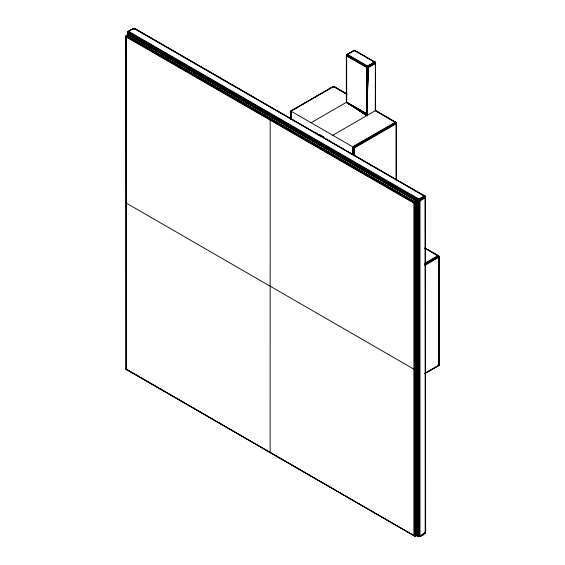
<?xml version="1.0" encoding="UTF-8"?>
<svg xmlns="http://www.w3.org/2000/svg" width="565" height="565" viewBox="0 0 565 565"><rect width="100%" height="100%" fill="white"/><g stroke="black" fill="none" stroke-linecap="round" stroke-linejoin="round"><path stroke-width="0.85" d="M127.337 369.764L126.023 369.037L126.023 36.104L128.34 34.536L417.147 201.281L417.337 534.059C417.168 535.38 415.437 536.376 414.209 535.867L126.108 369.312L125.917 36.534L126.631 35.305L415.628 202.157L415.918 535.217L414.915 536.051L413.912 535.217L413.912 203.146L414.915 201.408L416.306 200.695L416.949 201.062L417.231 534.49L416.306 535.352L417.147 534.765L417.231 533.748M126.03 368.917L414.632 535.994L413.99 535.613L414.915 535.973L415.84 535.613L414.632 535.994L126.108 369.312L126.334 368.027L126.108 369.312L126.956 369.891L126.334 369.185L126.334 37.113L127.634 34.726L128.34 34.536L128.884 35.2M127.754 35.164C126.793 31.273 132.196 28.638 134.788 28.455L425.431 196.493L425.636 532.223C424.421 535.182 418.672 538.622 415.868 535.225L413.912 535.217M270.127 452.198L270.183 119.653M290.848 119.017L290.848 111.072L333.301 86.558L334.127 86.565L346.804 93.882M311.04 122.732L346.698 102.145L366.572 113.621L366.614 67.179L367.49 65.943L374.334 61.988L375.428 62.56L375.492 63.386L375.563 62.623L354.707 50.299L355.336 50.744L354.467 50.292L353.542 51.048L354.22 50.299L375.563 62.623L375.252 63.577L368.408 67.532L366.897 67.673L346.698 56.062L346.387 55.102L347.334 54.685L367.907 66.96L366.812 115.5L366.572 113.621L346.458 102.286L366.812 115.5L368.359 67.179L367.49 65.943L347.334 54.353L346.458 55.186L346.458 102.286L366.812 115.5L346.331 102.357L346.331 55.412L346.875 54.473L353.923 50.405L355.004 50.405L355.378 51.048L355.053 50.907M353.422 155.107L353.422 147.204L396.192 122.464L375.619 110.521L332.75 135.268M354.22 155.601L354.22 147.663L396.432 122.888L375.492 110.592L375.315 62.199L374.334 61.988L375.308 62.348L367.49 66.861L346.642 54.826L346.698 102.145L366.572 115.74L368.408 67.532L367.61 67.073L366.897 67.673L366.812 114.137L346.331 102.357L366.932 115.126L366.968 110.316M396.369 179.875L396.432 123.085L395.952 122.259M290.721 118.904L290.721 111.001L354.545 147.846L396.129 123.841L396.496 123.191L396.086 122.478L396.496 123.191L396.496 180.299M414.915 536.051L417.231 534.37M414.915 201.408L414.915 535.973M416.843 535.034L415.204 535.994L416.921 534.638L417.231 201.557L417.231 202.298L415.918 203.146L413.912 203.146L126.334 37.113L126.108 35.828L127.337 35.376L127.513 32.007L128.841 31.52L418.926 199L418.926 536.75L417.839 535.839L417.839 200.879L418.926 199L424.103 196.013L425.431 196.493L425.191 197.891L420.014 200.879L417.839 200.879L127.422 33.116L128.071 31.442L133.248 28.455L134.788 28.455L135.106 29.161L134.604 28.963M424.859 373.599L438.539 365.703L438.956 364.99L439.019 256.623L438.539 255.804L424.88 247.915M425.05 373.345L438.673 365.484L438.715 364.121C439.598 365.717 438.341 365.682 438.08 365.491L438.61 365.597M424.979 265.317L439.083 256.969L438.779 256.002L425.007 248.134M367.49 65.943L367.49 66.861L368.359 67.179L375.209 63.224L375.45 62.404L354.46 50.511L353.591 50.744L355.208 50.525M291.081 119.137L291.081 111.213L333.59 86.445L334.508 87.201L334.176 87.067M354.46 50.511L346.5 54.89L354.749 50.405M367.003 105.471L367.208 66.154M367.088 105.471L367.61 67.073L375.428 62.56L375.619 63.167M367.165 105.457L368.076 67.673L346.74 55.702L346.522 55.038L367.363 67.073L366.572 67.532L366.812 114.137L346.458 102.286M424.52 533.621L425.353 532.95L425.523 531.884L425.53 532.696L425.191 531.601L425.636 532.223L424.52 533.621L425.53 532.696L425.219 196.26L424.52 195.864L425.353 196.542L425.523 197.602L425.53 196.797L425.191 197.891L424.103 196.013L425.219 196.26L134.329 28.321L127.725 31.774L127.422 34.875M367.73 66.663L367.773 66.154L374.92 62.101C375.605 62.277 374.228 61.479 375.45 63.019L375.252 110.726L395.387 122.351M438.539 255.804L438.956 256.51L438.956 364.312L438.892 365.138L438.08 365.823M415.303 201.719L415.459 535.394L414.915 535.825L414.378 535.394L414.378 203.322C413.863 201.613 417.888 201.232 416.306 200.695L128.622 34.599L127.415 34.981L128.622 34.599L129.265 34.981M419.929 200.349L128.425 31.852L127.415 32.304L417.923 200.349L419.929 200.349L425.106 197.362L425.219 196.62L424.52 196.345L419.343 199.332L419.23 200.074L419.513 536.037L419.23 536.679L418.616 536.679L417.923 536.277L418.926 536.665L420.014 535.839L420.014 200.879L418.926 199M128.841 31.52L127.725 31.774L128.425 31.379L127.584 32.05L127.422 33.116M291.081 111.213L290.721 111.001L333.343 86.459L332.665 87.201L332.841 86.678L333.873 86.558L346.465 93.832M347.072 54.36L346.458 55.871L346.458 55.186M438.539 365.703L438.715 257.386L437.797 255.79L424.894 248.346M417.231 534.49L416.306 535.352M416.921 202.567L416.949 201.394L416.306 200.695M425.106 197.362L425.353 196.542M439.083 364.531L438.906 365.294L424.979 373.112M127.958 34.663L416.709 201.027L417.147 201.79L415.36 202.821L413.99 202.658L126.412 36.626L126.412 35.56L127.902 34.79M127.838 32.876L127.838 31.718M418.926 536.665L425.191 532.852L425.191 196.634L425.523 196.924M375.252 63.577L375.315 62.68M396.129 180.066L396.023 122.647L395.21 122.252L352.708 146.787L352.708 154.718M424.936 264.957L438.673 257.033L438.892 256.362L438.08 256.009L425.106 263.495M416.221 535.288L418.616 536.679L418.34 201.069L419.343 199.332M333.421 86.699C335.038 86.918 333.866 86.325 332.714 86.904L333.463 86.537L332.665 87.201M367.773 66.154L366.897 67.673L366.932 114.66L346.331 102.357M396.129 123.841L396.305 122.824L396.496 123.431M438.715 257.386L438.906 256.206L439.083 364.764L438.715 365.181M346.74 55.702L347.616 54.466L346.804 54.869L346.698 56.062M438.779 365.018L438.956 364.312M128.425 31.852L127.987 31.732L127.513 32.558L127.754 33.399M126.412 35.56L126.956 35.242L126.03 36.845L126.023 36.104L126.334 37.113M416.631 534.469L417.147 534.765L416.306 534.907L416.709 535.02L417.147 534.257M396.369 180.073L396.432 122.888M375.492 110.592L375.563 62.623M353.542 51.048L353.93 50.596M132.93 29.161L134.018 28.335L135.021 28.723L134.329 28.321L135.106 29.161M425.523 532.569L419.4 536.475L418.446 536.475L416.313 534.963M126.412 368.514L126.553 369.567L126.956 369.454L126.631 369.016M438.673 257.033L438.892 256.362L439.083 256.969M126.03 36.224L126.956 35.687L415.84 202.658M415.459 535.394L414.915 535.825L414.378 535.394M420.014 535.839L418.51 536.616M414.378 203.322L414.915 202.899L415.459 203.322M418.34 201.069L418.926 200.61L419.513 201.069M353.04 154.902L353.04 146.978L396.023 122.365L395.21 122.252L395.797 122.365L395.952 123.114L353.831 147.437L353.831 155.319M424.824 263.283L437.797 255.79L438.779 256.482L424.802 264.589M438.384 365.597L438.673 365.484M127.337 35.376L129.046 34.726M315.418 133.778L316.93 132.902M318.815 135.226L320.334 134.35M320.532 136.151L322.05 135.275M322.248 137.21L323.766 136.327M126.306 369.199L126.956 369.454M413.912 203.146L417.147 201.281M417.839 200.879L425.431 196.493M425.36 263.798L438.715 256.319M425.106 533.282L424.52 533.148M366.614 67.179L367.073 66.96M417.923 200.349L418.616 200.074L420.014 200.879M413.99 202.658L414.632 202.404L414.533 201.719M333.301 86.558L334.127 86.565M353.718 50.525L354.629 50.539M368.359 67.179L367.66 67.383M134.018 28.335L133.015 28.723L134.435 28.384M346.804 54.869L347.334 54.685M438.08 256.009L438.772 256.15L437.797 255.79M419.513 536.037L417.839 535.839M133.601 28.384L134.498 28.525M128.778 34.79L128.34 34.62M126.956 35.687L126.179 35.863L126.412 36.626M128.34 34.536L128.721 34.663M419.343 536.616L418.34 536.037M414.915 535.797L415.303 535.931M424.52 196.345L425.219 196.62M415.918 200.829L416.949 201.394L417.231 202.298M334.508 87.201L333.873 86.558M333.583 86.671L346.889 94.355M134.018 28.533L424.428 196.196M127.513 32.007L418.616 200.074L418.51 199.332M126.306 35.941L415.918 203.146M126.334 203.146L413.912 369.178M425.191 532.852L425.106 532.124M375.492 62.708L375.209 62.214M355.378 51.048L354.877 50.398M374.616 62.207L375.209 63.224M395.493 122.464L396.086 123.488M416.306 201.14L416.843 202.079M396.192 122.944L396.369 123.65M438.779 256.482L438.956 257.195M416.843 533.967L416.949 534.652M354.545 147.846L354.545 155.756M395.747 122.139L395.747 122.139M438.334 255.684L438.334 255.684"/></g></svg>
